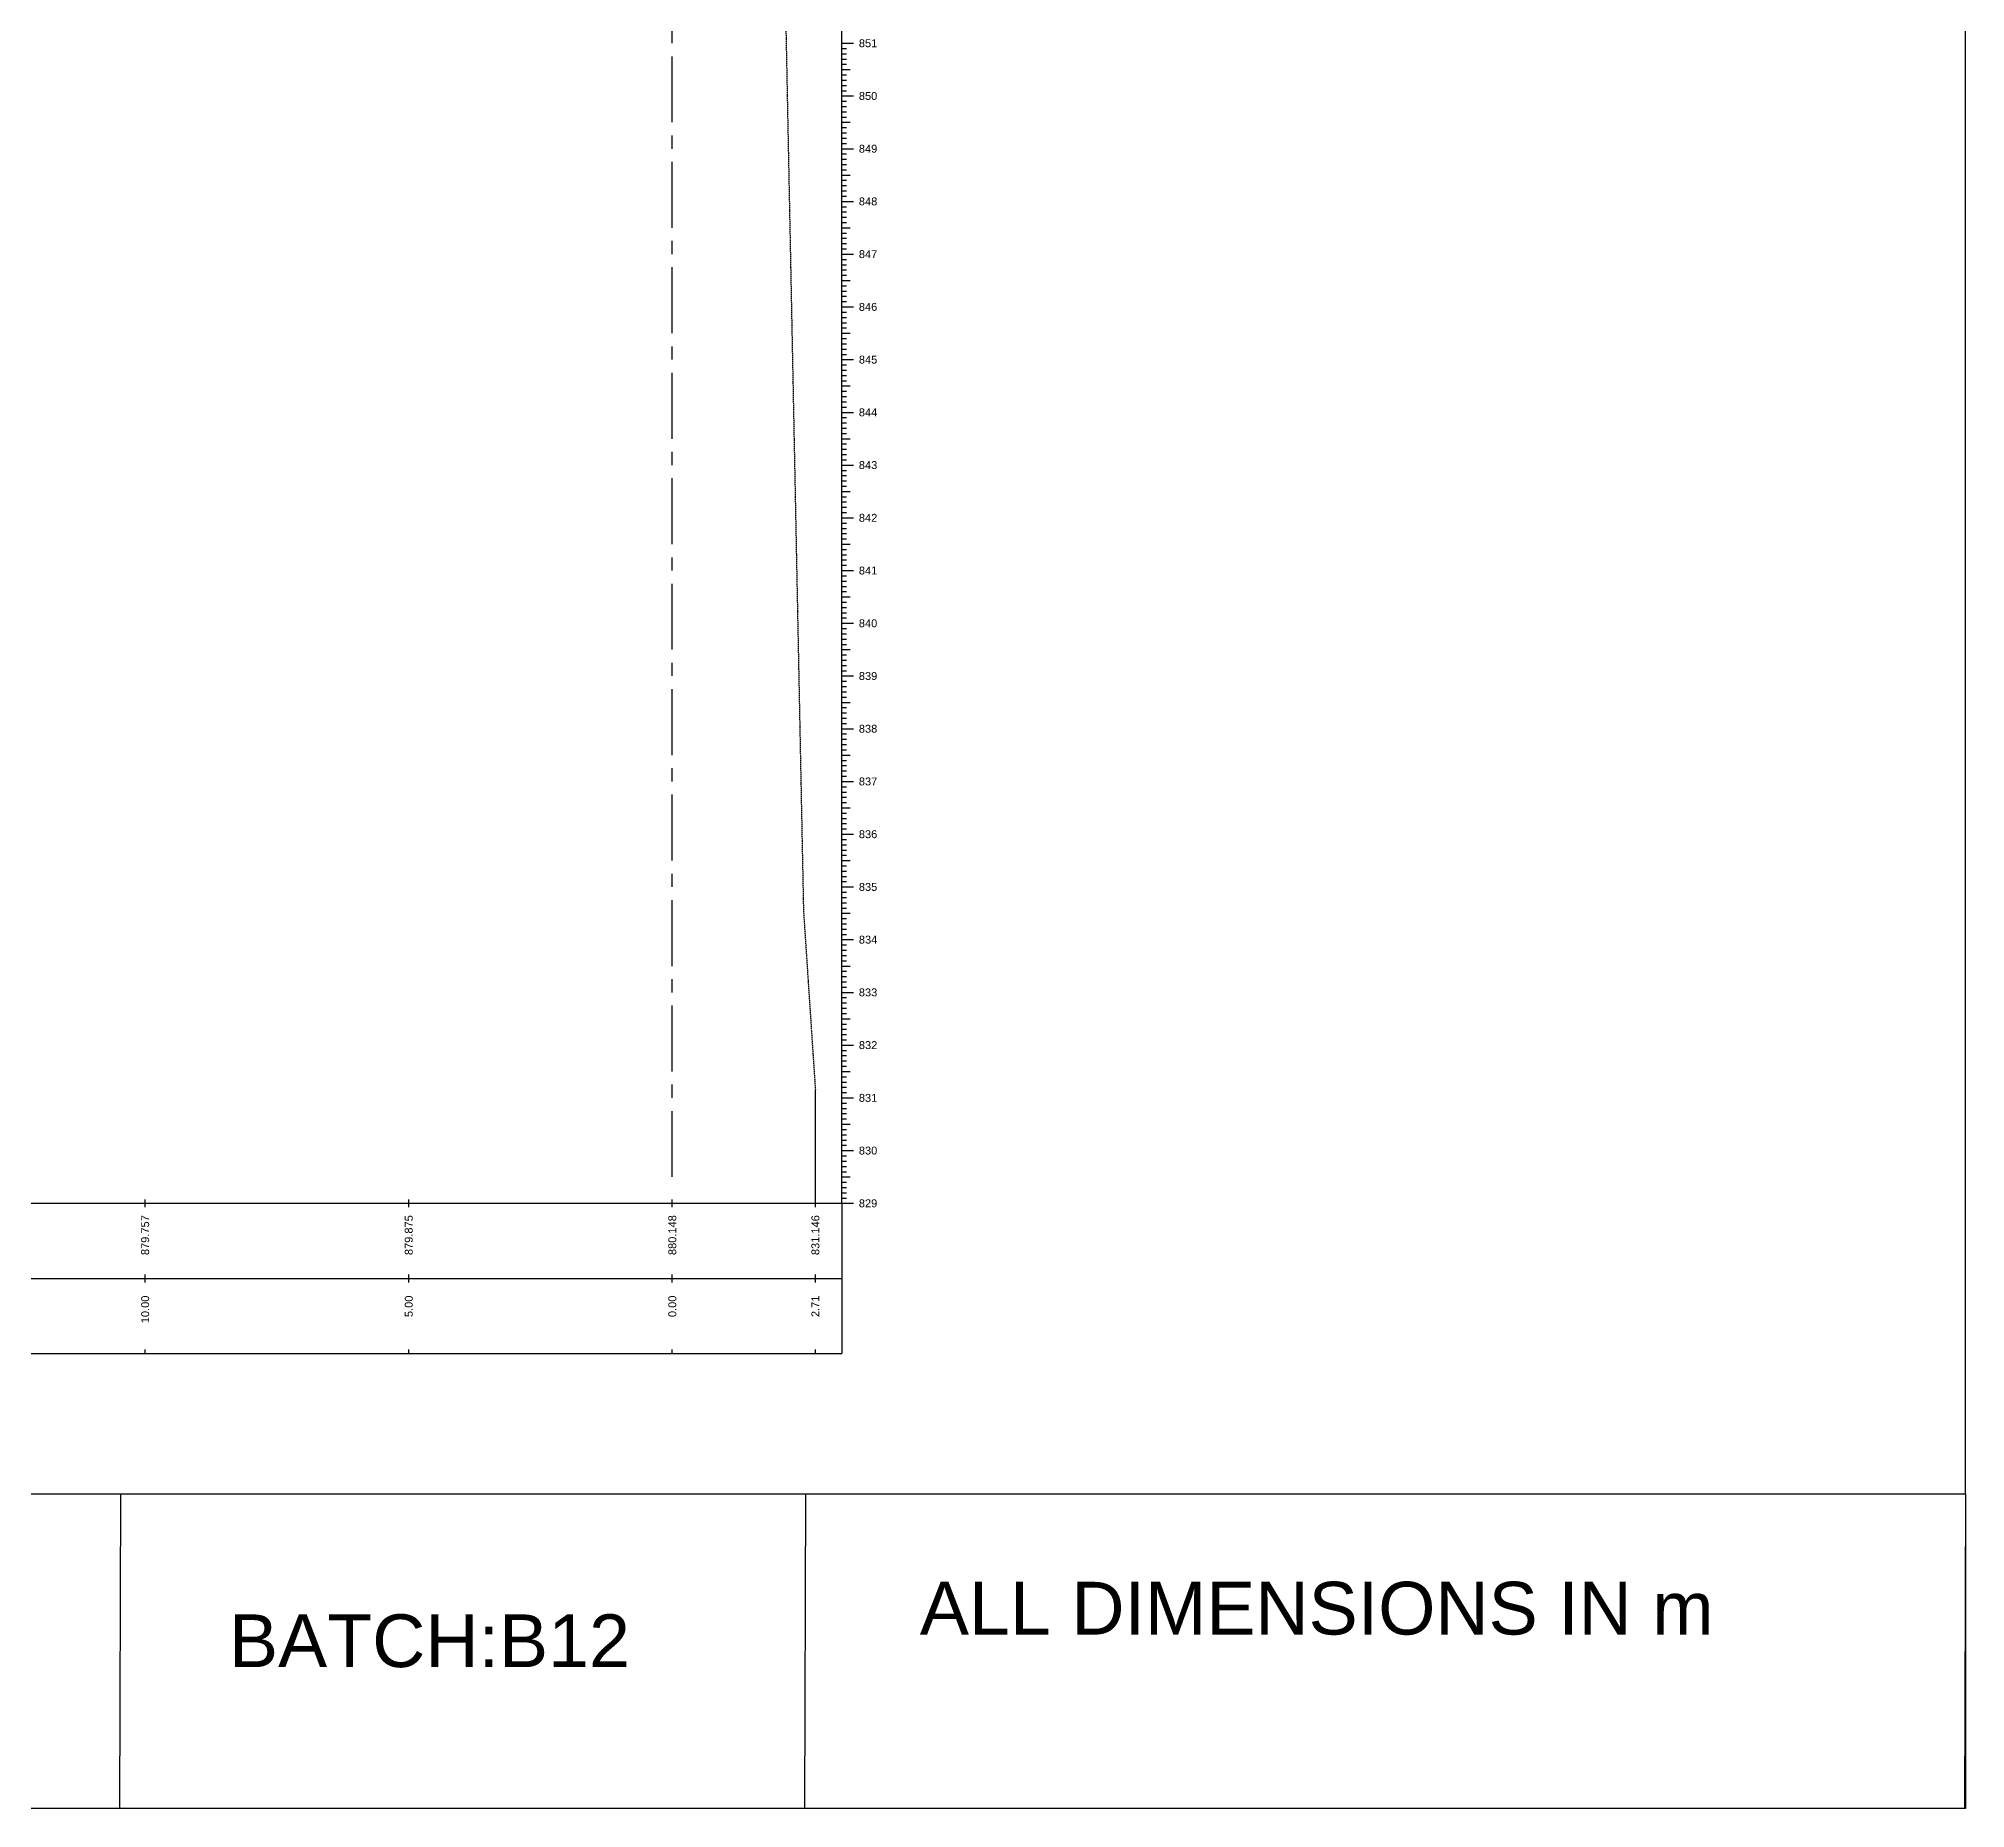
# Model space of a CAD drawing. Header units: millimetres. Extents: x 2640 to 12113, y 6003 to 13668.
# Drawn here: x 3913.5 to 4279, y 11705.7 to 12041.4 of the extents above; entities that cross this region are included whole.
import ezdxf
from ezdxf.enums import TextEntityAlignment as Align

# ---------------------------------------------------------------- set-up
doc = ezdxf.new("R2010")
doc.units = ezdxf.units.MM
doc.linetypes.add('CENTER', pattern=[2, 1.25, -0.25, 0.25, -0.25])
doc.linetypes.add('HIDDEN', pattern=[0.375, 0.25, -0.125])
for name, color, linetype in [('CL', 6, 'CENTER'), ('CS_Drawing', 7, 'Continuous'), ('GL', 3, 'HIDDEN')]:
    doc.layers.add(name, color=color, linetype=linetype)
doc.styles.get("Standard").update_dxf_attribs({"font": 'arial.ttf'})

msp = doc.modelspace()

# ---------------------------------------------------------------- linework, layer by layer
for points in [[(3529.04, 11765.403), (4279.04, 11765.403), (4279.04, 12377.195), (3529.04, 12377.195)], [(3529.04, 11765.403), (4279.04, 11765.403), (4279.04, 11705.743), (3529.04, 11705.743)], [(3759.04, 11765.403), (3929.04, 11765.403), (3928.861, 11705.743), (3758.861, 11705.743)], [(4059.04, 11765.403), (4279.04, 11765.403), (4278.889, 11705.743), (4058.889, 11705.743)]]:
    msp.add_lwpolyline(points, close=True)
at = {"layer": 'CL', "ltscale": 10}
msp.add_line((4033.73, 11825.504), (4033.73, 12345.504), dxfattribs=at)
at = {"layer": 'CS_Drawing'}
for p, q in [((4065.866, 11820.504), (4065.866, 12350.504)), ((4065.866, 12040.504), (4068.116, 12040.504)), ((4065.866, 12040.504), (4067.441, 12040.504)), ((4065.866, 12040.504), (4066.766, 12040.504)), ((4065.866, 12039.504), (4066.766, 12039.504)), ((4065.866, 12038.504), (4066.766, 12038.504)), ((4065.866, 12037.504), (4066.766, 12037.504)), ((4065.866, 12036.504), (4066.766, 12036.504)), ((4065.866, 12035.504), (4067.441, 12035.504)), ((4065.866, 12035.504), (4066.766, 12035.504)), ((4065.866, 12034.504), (4066.766, 12034.504)), ((4065.866, 12033.504), (4066.766, 12033.504)), ((4065.866, 12032.504), (4066.766, 12032.504)), ((4065.866, 12031.504), (4066.766, 12031.504)), ((4065.866, 12030.504), (4068.116, 12030.504)), ((4065.866, 12030.504), (4067.441, 12030.504)), ((4065.866, 12030.504), (4066.766, 12030.504)), ((4065.866, 12029.504), (4066.766, 12029.504)), ((4065.866, 12028.504), (4066.766, 12028.504)), ((4065.866, 12027.504), (4066.766, 12027.504)), ((4065.866, 12026.504), (4066.766, 12026.504)), ((4065.866, 12025.504), (4067.441, 12025.504)), ((4065.866, 12025.504), (4066.766, 12025.504)), ((4065.866, 12024.504), (4066.766, 12024.504)), ((4065.866, 12023.504), (4066.766, 12023.504)), ((4065.866, 12022.504), (4066.766, 12022.504)), ((4065.866, 12021.504), (4066.766, 12021.504)), ((4065.866, 12020.504), (4068.116, 12020.504)), ((4065.866, 12020.504), (4067.441, 12020.504)), ((4065.866, 12020.504), (4066.766, 12020.504)), ((4065.866, 12019.504), (4066.766, 12019.504)), ((4065.866, 12018.504), (4066.766, 12018.504)), ((4065.866, 12017.504), (4066.766, 12017.504)), ((4065.866, 12016.504), (4066.766, 12016.504)), ((4065.866, 12015.504), (4067.441, 12015.504)), ((4065.866, 12015.504), (4066.766, 12015.504)), ((4065.866, 12014.504), (4066.766, 12014.504)), ((4065.866, 12013.504), (4066.766, 12013.504)), ((4065.866, 12012.504), (4066.766, 12012.504)), ((4065.866, 12011.504), (4066.766, 12011.504)), ((4065.866, 12010.504), (4068.116, 12010.504)), ((4065.866, 12010.504), (4067.441, 12010.504)), ((4065.866, 12010.504), (4066.766, 12010.504)), ((4065.866, 12009.504), (4066.766, 12009.504)), ((4065.866, 12008.504), (4066.766, 12008.504)), ((4065.866, 12007.504), (4066.766, 12007.504)), ((4065.866, 12006.504), (4066.766, 12006.504)), ((4065.866, 12005.504), (4067.441, 12005.504)), ((4065.866, 12005.504), (4066.766, 12005.504)), ((4065.866, 12004.504), (4066.766, 12004.504)), ((4065.866, 12003.504), (4066.766, 12003.504)), ((4065.866, 12002.504), (4066.766, 12002.504)), ((4065.866, 12001.504), (4066.766, 12001.504)), ((4065.866, 12000.504), (4068.116, 12000.504)), ((4065.866, 12000.504), (4067.441, 12000.504)), ((4065.866, 12000.504), (4066.766, 12000.504)), ((4065.866, 11999.504), (4066.766, 11999.504)), ((4065.866, 11998.504), (4066.766, 11998.504)), ((4065.866, 11997.504), (4066.766, 11997.504)), ((4065.866, 11996.504), (4066.766, 11996.504)), ((4065.866, 11995.504), (4067.441, 11995.504)), ((4065.866, 11995.504), (4066.766, 11995.504)), ((4065.866, 11994.504), (4066.766, 11994.504)), ((4065.866, 11993.504), (4066.766, 11993.504)), ((4065.866, 11992.504), (4066.766, 11992.504)), ((4065.866, 11991.504), (4066.766, 11991.504)), ((4065.866, 11990.504), (4068.116, 11990.504)), ((4065.866, 11990.504), (4067.441, 11990.504)), ((4065.866, 11990.504), (4066.766, 11990.504)), ((4065.866, 11989.504), (4066.766, 11989.504)), ((4065.866, 11988.504), (4066.766, 11988.504)), ((4065.866, 11987.504), (4066.766, 11987.504)), ((4065.866, 11986.504), (4066.766, 11986.504)), ((4065.866, 11985.504), (4067.441, 11985.504)), ((4065.866, 11985.504), (4066.766, 11985.504)), ((4065.866, 11984.504), (4066.766, 11984.504)), ((4065.866, 11983.504), (4066.766, 11983.504)), ((4065.866, 11982.504), (4066.766, 11982.504)), ((4065.866, 11981.504), (4066.766, 11981.504)), ((4065.866, 11980.504), (4068.116, 11980.504)), ((4065.866, 11980.504), (4067.441, 11980.504)), ((4065.866, 11980.504), (4066.766, 11980.504)), ((4065.866, 11979.504), (4066.766, 11979.504)), ((4065.866, 11978.504), (4066.766, 11978.504)), ((4065.866, 11977.504), (4066.766, 11977.504)), ((4065.866, 11976.504), (4066.766, 11976.504)), ((4065.866, 11975.504), (4067.441, 11975.504)), ((4065.866, 11975.504), (4066.766, 11975.504)), ((4065.866, 11974.504), (4066.766, 11974.504)), ((4065.866, 11973.504), (4066.766, 11973.504)), ((4065.866, 11972.504), (4066.766, 11972.504)), ((4065.866, 11971.504), (4066.766, 11971.504)), ((4065.866, 11970.504), (4068.116, 11970.504)), ((4065.866, 11970.504), (4067.441, 11970.504)), ((4065.866, 11970.504), (4066.766, 11970.504)), ((4065.866, 11969.504), (4066.766, 11969.504)), ((4065.866, 11968.504), (4066.766, 11968.504)), ((4065.866, 11967.504), (4066.766, 11967.504)), ((4065.866, 11966.504), (4066.766, 11966.504)), ((4065.866, 11965.504), (4067.441, 11965.504)), ((4065.866, 11965.504), (4066.766, 11965.504)), ((4065.866, 11964.504), (4066.766, 11964.504)), ((4065.866, 11963.504), (4066.766, 11963.504)), ((4065.866, 11962.504), (4066.766, 11962.504)), ((4065.866, 11961.504), (4066.766, 11961.504)), ((4065.866, 11960.504), (4068.116, 11960.504)), ((4065.866, 11960.504), (4067.441, 11960.504)), ((4065.866, 11960.504), (4066.766, 11960.504)), ((4065.866, 11959.504), (4066.766, 11959.504)), ((4065.866, 11958.504), (4066.766, 11958.504)), ((4065.866, 11957.504), (4066.766, 11957.504)), ((4065.866, 11956.504), (4066.766, 11956.504)), ((4065.866, 11955.504), (4067.441, 11955.504)), ((4065.866, 11955.504), (4066.766, 11955.504)), ((4065.866, 11954.504), (4066.766, 11954.504)), ((4065.866, 11953.504), (4066.766, 11953.504)), ((4065.866, 11952.504), (4066.766, 11952.504)), ((4065.866, 11951.504), (4066.766, 11951.504)), ((4065.866, 11950.504), (4068.116, 11950.504)), ((4065.866, 11950.504), (4067.441, 11950.504)), ((4065.866, 11950.504), (4066.766, 11950.504)), ((4065.866, 11949.504), (4066.766, 11949.504)), ((4065.866, 11948.504), (4066.766, 11948.504)), ((4065.866, 11947.504), (4066.766, 11947.504)), ((4065.866, 11946.504), (4066.766, 11946.504)), ((4065.866, 11945.504), (4067.441, 11945.504)), ((4065.866, 11945.504), (4066.766, 11945.504)), ((4065.866, 11944.504), (4066.766, 11944.504)), ((4065.866, 11943.504), (4066.766, 11943.504)), ((4065.866, 11942.504), (4066.766, 11942.504)), ((4065.866, 11941.504), (4066.766, 11941.504)), ((4065.866, 11940.504), (4068.116, 11940.504)), ((4065.866, 11940.504), (4067.441, 11940.504)), ((4065.866, 11940.504), (4066.766, 11940.504)), ((4065.866, 11939.504), (4066.766, 11939.504)), ((4065.866, 11938.504), (4066.766, 11938.504)), ((4065.866, 11937.504), (4066.766, 11937.504)), ((4065.866, 11936.504), (4066.766, 11936.504)), ((4065.866, 11935.504), (4067.441, 11935.504)), ((4065.866, 11935.504), (4066.766, 11935.504)), ((4065.866, 11934.504), (4066.766, 11934.504)), ((4065.866, 11933.504), (4066.766, 11933.504)), ((4065.866, 11932.504), (4066.766, 11932.504)), ((4065.866, 11931.504), (4066.766, 11931.504)), ((4065.866, 11930.504), (4068.116, 11930.504)), ((4065.866, 11930.504), (4067.441, 11930.504)), ((4065.866, 11930.504), (4066.766, 11930.504)), ((4065.866, 11929.504), (4066.766, 11929.504)), ((4065.866, 11928.504), (4066.766, 11928.504)), ((4065.866, 11927.504), (4066.766, 11927.504)), ((4065.866, 11926.504), (4066.766, 11926.504)), ((4065.866, 11925.504), (4067.441, 11925.504)), ((4065.866, 11925.504), (4066.766, 11925.504)), ((4065.866, 11924.504), (4066.766, 11924.504)), ((4065.866, 11923.504), (4066.766, 11923.504)), ((4065.866, 11922.504), (4066.766, 11922.504)), ((4065.866, 11921.504), (4066.766, 11921.504)), ((4065.866, 11920.504), (4068.116, 11920.504)), ((4065.866, 11920.504), (4067.441, 11920.504)), ((4065.866, 11920.504), (4066.766, 11920.504)), ((4065.866, 11919.504), (4066.766, 11919.504)), ((4065.866, 11918.504), (4066.766, 11918.504)), ((4065.866, 11917.504), (4066.766, 11917.504)), ((4065.866, 11916.504), (4066.766, 11916.504)), ((4065.866, 11915.504), (4067.441, 11915.504)), ((4065.866, 11915.504), (4066.766, 11915.504)), ((4065.866, 11914.504), (4066.766, 11914.504)), ((4065.866, 11913.504), (4066.766, 11913.504)), ((4065.866, 11912.504), (4066.766, 11912.504)), ((4065.866, 11911.504), (4066.766, 11911.504)), ((4065.866, 11910.504), (4068.116, 11910.504)), ((4065.866, 11910.504), (4067.441, 11910.504)), ((4065.866, 11910.504), (4066.766, 11910.504)), ((4065.866, 11909.504), (4066.766, 11909.504)), ((4065.866, 11908.504), (4066.766, 11908.504)), ((4065.866, 11907.504), (4066.766, 11907.504)), ((4065.866, 11906.504), (4066.766, 11906.504)), ((4065.866, 11905.504), (4067.441, 11905.504)), ((4065.866, 11905.504), (4066.766, 11905.504)), ((4065.866, 11904.504), (4066.766, 11904.504)), ((4065.866, 11903.504), (4066.766, 11903.504)), ((4065.866, 11902.504), (4066.766, 11902.504)), ((4065.866, 11901.504), (4066.766, 11901.504)), ((4065.866, 11900.504), (4068.116, 11900.504)), ((4065.866, 11900.504), (4067.441, 11900.504)), ((4065.866, 11900.504), (4066.766, 11900.504)), ((4065.866, 11899.504), (4066.766, 11899.504)), ((4065.866, 11898.504), (4066.766, 11898.504)), ((4065.866, 11897.504), (4066.766, 11897.504)), ((4065.866, 11896.504), (4066.766, 11896.504)), ((4065.866, 11895.504), (4067.441, 11895.504)), ((4065.866, 11895.504), (4066.766, 11895.504)), ((4065.866, 11894.504), (4066.766, 11894.504)), ((4065.866, 11893.504), (4066.766, 11893.504)), ((4065.866, 11892.504), (4066.766, 11892.504)), ((4065.866, 11891.504), (4066.766, 11891.504)), ((4065.866, 11890.504), (4068.116, 11890.504)), ((4065.866, 11890.504), (4067.441, 11890.504)), ((4065.866, 11890.504), (4066.766, 11890.504)), ((4065.866, 11889.504), (4066.766, 11889.504)), ((4065.866, 11888.504), (4066.766, 11888.504)), ((4065.866, 11887.504), (4066.766, 11887.504)), ((4065.866, 11886.504), (4066.766, 11886.504)), ((4065.866, 11885.504), (4067.441, 11885.504)), ((4065.866, 11885.504), (4066.766, 11885.504)), ((4065.866, 11884.504), (4066.766, 11884.504)), ((4065.866, 11883.504), (4066.766, 11883.504)), ((4065.866, 11882.504), (4066.766, 11882.504)), ((4065.866, 11881.504), (4066.766, 11881.504)), ((4065.866, 11880.504), (4068.116, 11880.504)), ((4065.866, 11880.504), (4067.441, 11880.504)), ((4065.866, 11880.504), (4066.766, 11880.504)), ((4065.866, 11879.504), (4066.766, 11879.504)), ((4065.866, 11878.504), (4066.766, 11878.504)), ((4065.866, 11877.504), (4066.766, 11877.504)), ((4065.866, 11876.504), (4066.766, 11876.504)), ((4065.866, 11875.504), (4067.441, 11875.504)), ((4065.866, 11875.504), (4066.766, 11875.504)), ((4065.866, 11874.504), (4066.766, 11874.504)), ((4065.866, 11873.504), (4066.766, 11873.504)), ((4065.866, 11872.504), (4066.766, 11872.504)), ((4065.866, 11871.504), (4066.766, 11871.504)), ((4065.866, 11870.504), (4068.116, 11870.504)), ((4065.866, 11870.504), (4067.441, 11870.504)), ((4065.866, 11870.504), (4066.766, 11870.504)), ((4065.866, 11869.504), (4066.766, 11869.504)), ((4065.866, 11868.504), (4066.766, 11868.504)), ((4065.866, 11867.504), (4066.766, 11867.504)), ((4065.866, 11866.504), (4066.766, 11866.504)), ((4065.866, 11865.504), (4067.441, 11865.504)), ((4065.866, 11865.504), (4066.766, 11865.504)), ((4065.866, 11864.504), (4066.766, 11864.504)), ((4065.866, 11863.504), (4066.766, 11863.504)), ((4065.866, 11862.504), (4066.766, 11862.504)), ((4065.866, 11861.504), (4066.766, 11861.504)), ((4065.866, 11860.504), (4068.116, 11860.504)), ((4065.866, 11860.504), (4067.441, 11860.504)), ((4065.866, 11860.504), (4066.766, 11860.504)), ((4065.866, 11859.504), (4066.766, 11859.504)), ((4065.866, 11858.504), (4066.766, 11858.504)), ((4065.866, 11857.504), (4066.766, 11857.504)), ((4065.866, 11856.504), (4066.766, 11856.504)), ((4065.866, 11855.504), (4067.441, 11855.504)), ((4065.866, 11855.504), (4066.766, 11855.504)), ((4065.866, 11854.504), (4066.766, 11854.504)), ((4065.866, 11853.504), (4066.766, 11853.504)), ((4065.866, 11852.504), (4066.766, 11852.504)), ((4065.866, 11851.504), (4066.766, 11851.504)), ((4065.866, 11850.504), (4068.116, 11850.504)), ((4065.866, 11850.504), (4067.441, 11850.504)), ((4065.866, 11850.504), (4066.766, 11850.504)), ((4065.866, 11849.504), (4066.766, 11849.504)), ((4065.866, 11848.504), (4066.766, 11848.504)), ((4065.866, 11847.504), (4066.766, 11847.504)), ((4065.866, 11846.504), (4066.766, 11846.504)), ((4065.866, 11845.504), (4067.441, 11845.504)), ((4065.866, 11845.504), (4066.766, 11845.504)), ((4065.866, 11844.504), (4066.766, 11844.504)), ((4065.866, 11843.504), (4066.766, 11843.504)), ((4060.866, 11820.504), (4060.866, 11841.964)), ((4065.866, 11842.504), (4066.766, 11842.504)), ((4065.866, 11841.504), (4066.766, 11841.504)), ((4065.866, 11840.504), (4068.116, 11840.504)), ((4065.866, 11840.504), (4067.441, 11840.504)), ((4065.866, 11840.504), (4066.766, 11840.504)), ((4065.866, 11839.504), (4066.766, 11839.504)), ((4065.866, 11838.504), (4066.766, 11838.504)), ((4065.866, 11837.504), (4066.766, 11837.504)), ((4065.866, 11836.504), (4066.766, 11836.504)), ((4065.866, 11835.504), (4067.441, 11835.504)), ((4065.866, 11835.504), (4066.766, 11835.504)), ((4065.866, 11834.504), (4066.766, 11834.504)), ((4065.866, 11833.504), (4066.766, 11833.504)), ((4065.866, 11832.504), (4066.766, 11832.504)), ((4065.866, 11831.504), (4066.766, 11831.504)), ((4065.866, 11830.504), (4068.116, 11830.504)), ((4065.866, 11830.504), (4067.441, 11830.504)), ((4065.866, 11830.504), (4066.766, 11830.504)), ((4065.866, 11829.504), (4066.766, 11829.504)), ((4065.866, 11828.504), (4066.766, 11828.504)), ((4065.866, 11827.504), (4066.766, 11827.504)), ((4065.866, 11826.504), (4066.766, 11826.504)), ((4065.866, 11825.504), (4067.441, 11825.504)), ((4065.866, 11825.504), (4066.766, 11825.504)), ((4065.866, 11824.504), (4066.766, 11824.504)), ((4065.866, 11823.504), (4066.766, 11823.504)), ((4065.866, 11822.504), (4066.766, 11822.504)), ((4065.866, 11821.504), (4066.766, 11821.504)), ((3755.73, 11820.504), (4065.866, 11820.504)), ((3933.73, 11819.754), (3933.73, 11821.254)), ((3983.73, 11819.754), (3983.73, 11821.254)), ((4033.73, 11819.754), (4033.73, 11821.254)), ((4060.866, 11819.754), (4060.866, 11821.254)), ((4065.866, 11820.504), (4068.116, 11820.504)), ((4065.866, 11820.504), (4067.441, 11820.504)), ((4065.866, 11820.504), (4066.766, 11820.504)), ((4065.866, 11820.504), (4065.866, 11792.004)), ((3933.73, 11805.504), (3933.73, 11807.004)), ((3983.73, 11805.504), (3983.73, 11807.004)), ((4033.73, 11805.504), (4033.73, 11807.004)), ((4060.866, 11805.504), (4060.866, 11807.004)), ((3755.73, 11806.254), (4065.866, 11806.254)), ((3755.73, 11806.254), (4065.866, 11806.254)), ((3933.73, 11792.004), (3933.73, 11792.754)), ((3983.73, 11792.004), (3983.73, 11792.754)), ((4033.73, 11792.004), (4033.73, 11792.754)), ((4060.866, 11792.004), (4060.866, 11792.754)), ((3755.73, 11792.004), (4065.866, 11792.004))]:
    msp.add_line(p, q, dxfattribs=at)
at = {"layer": 'GL'}
msp.add_lwpolyline([(3760.73, 12325.674), (3810.514, 12325.944), (3844.709, 12326.764), (3861.461, 12326.374), (3985.095, 12329.284), (4001.756, 12328.714), (4011.554, 12330.894), (4033.728, 12331.984), (4042.829, 12328.054), (4049.091, 12324.774), (4049.75, 12320.314), (4058.609, 11875.944), (4060.866, 11841.964)], dxfattribs=at)

# ---------------------------------------------------------------- texts
at = {"char_height": 10, "attachment_point": 1}
for s, insert in [('ALL DIMENSIONS IN m', (4080.691, 11748.724)), ('BATCH:B12', (3949.629, 11742.547))]:
    msp.add_mtext_dynamic_manual_height_columns(s, width=240, gutter_width=500, heights=[0], dxfattribs=dict(at, insert=insert))
at = {"layer": 'CS_Drawing'}
for s, p in [('851', (4069.116, 12040.504)), ('850', (4069.116, 12030.504)), ('849', (4069.116, 12020.504)), ('848', (4069.116, 12010.504)), ('847', (4069.116, 12000.504)), ('846', (4069.116, 11990.504)), ('845', (4069.116, 11980.504)), ('844', (4069.116, 11970.504)), ('843', (4069.116, 11960.504)), ('842', (4069.116, 11950.504)), ('841', (4069.116, 11940.504)), ('840', (4069.116, 11930.504)), ('839', (4069.116, 11920.504)), ('838', (4069.116, 11910.504)), ('837', (4069.116, 11900.504)), ('836', (4069.116, 11890.504)), ('835', (4069.116, 11880.504)), ('834', (4069.116, 11870.504)), ('833', (4069.116, 11860.504)), ('832', (4069.116, 11850.504)), ('831', (4069.116, 11840.504)), ('830', (4069.116, 11830.504)), ('829', (4069.116, 11820.504)), ('829', (4069.116, 11820.504))]:
    msp.add_text(s, height=1.5, dxfattribs=at).set_placement(p, align=Align.MIDDLE_LEFT)
for s, p in [('879.757', (3933.73, 11818.254)), ('879.875', (3983.73, 11818.254)), ('880.148', (4033.73, 11818.254)), ('831.146', (4060.866, 11818.254)), ('10.00', (3933.73, 11803.004)), ('5.00', (3983.73, 11803.004)), ('0.00', (4033.73, 11803.004)), ('2.71', (4060.866, 11803.004))]:
    msp.add_text(s, height=1.5, rotation=90, dxfattribs=at).set_placement(p, align=Align.MIDDLE_RIGHT)

doc.saveas('drawing.dxf')
